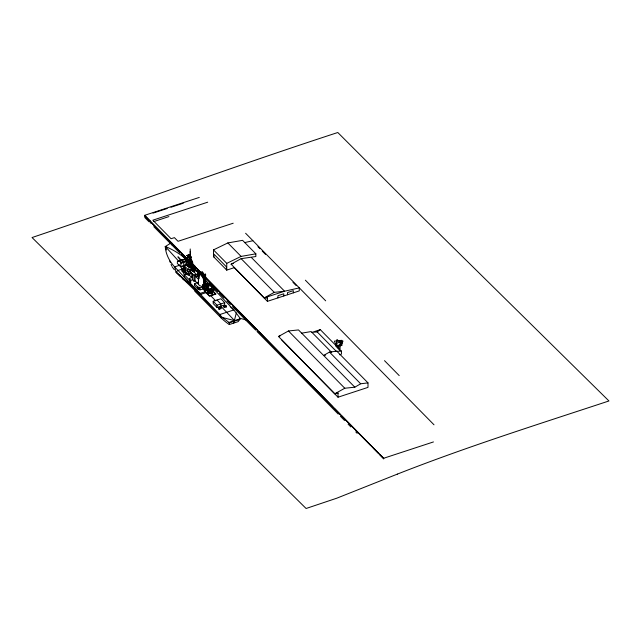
<?xml version="1.0" encoding="UTF-8"?>
<svg xmlns="http://www.w3.org/2000/svg" width="641" height="641" viewBox="0 0 641 641"><rect width="100%" height="100%" fill="white"/><g stroke="black" fill="none" stroke-linecap="round" stroke-linejoin="round"><path stroke-width="0.96" d="M199.223 278.234L194.071 271.904L192.637 265.767L192.877 266.993M213.197 301.278L213.181 303.514L216.979 307.44L224.679 304.916L224.695 302.68L220.905 298.754L213.197 301.278L216.995 305.204L216.979 307.44M218.477 307.928L219.078 309.307L221.105 308.642L221.105 307.896L220.496 307.263L218.477 307.928L219.078 309.307M220.488 308.009L220.496 307.263M223.693 306.214L224.302 307.592L226.329 306.935L226.329 306.19L225.72 305.549L223.693 306.214L224.302 307.592M225.72 305.549L226.329 306.935M190.048 256.68L190.217 254.509L189.512 256.849M193.718 266.92L190.561 256.6M188.734 268.435L189.031 257.105M204.391 284.588L204.679 275.406L202.612 272.241L200.016 271.648L199.447 272.345L198.085 283.859L199.431 285.477L201.827 286.455L203.501 286.439M192.516 267.257L192.124 270.871L192.741 266.832L193.558 267.722L192.388 266.944L192.124 270.871L193.935 271.944L193.518 267.441L193.806 269.957M192.556 267.097L192.637 265.879L193.221 266.368L192.981 267.529M180.145 261.224A1.667 0.673 71.8 0 1 180.45 260.47L181.587 260.102A1.915 0.769 71.8 0 1 182.22 260.35L183.719 262.137L183.759 266.199L180.962 267.121L177.349 263.443L177.349 262.137A1.667 0.673 71.8 0 1 177.653 261.392L184.424 259.172A1.915 0.769 71.8 0 1 185.017 259.437L186.515 261.224L186.555 265.286M239.798 319.394L238.172 321.63L229.294 324.538L229.486 322.768L239.798 319.394L240.423 318.689L233.845 309.94L204.791 279.676M192.5 271.255L192.893 267.642L193.935 271.944L193.294 267.81M192.637 266.96L192.797 265.831M189.247 256.12L189.247 255.366M190.217 257.201L190.201 251.264M207.428 291.102L207.235 292.08L209.647 293.346L212.475 292.424M207.428 291.471L207.235 292.456L208.085 293.314L211.322 293.522L212.475 292.793L212.668 291.439L211.818 290.581M187.797 257.898L188.19 256.24M198.085 283.859L198.213 283.234M236.329 312.904L233.733 323.088M341.709 344.794L342.55 341.236L337.134 343.015L336.293 346.565L340.804 345.082M185.401 265.494L188.262 256.176M205.248 280.117L208.445 283.362L208.878 286.976M208.165 285.293L208.445 283.362M189.848 271.6L187.725 271.383L184.368 267.97L184.672 265.086L190.89 263.05L192.172 263.291L195.529 266.696L195.529 268.819L194.768 269.989L194.736 269.084M184.368 267.97L184.672 265.086M336.709 344.201L335.876 345.932L341.365 344.521L343.023 341.06L341.188 341.525M194.768 269.989L194.768 267.866L195.529 266.696M192.308 270.117L189.848 270.919L191.411 272.505L189.055 274.845L191.771 277.609L189.327 278.41L190.706 280.341L190.706 282.745L189.984 282.977L184.207 277.032L184.207 274.636L187.036 274.484L188.23 275.117L189.848 274.58L189.848 269.476L192.308 268.667L192.228 270.486M188.478 254.814L188.67 254.397L188.414 254.773L189.904 255.999M189.904 255.647L189.712 256.063M196.066 271.528L197.732 270.198L199.696 272.169M211.875 292.312L212.211 290.149L211.169 288.819L207.436 290.044L207.436 291.711L209.078 292.977L211.875 292.312L212.211 290.149L209.078 291.174L207.436 290.044L211.169 288.819M190.217 248.972L190.337 257.321M205.545 274.084L205.577 283.498M207.436 291.711L208.037 291.126M209.014 289.708L209.743 289.748L212.86 293.217L210.657 291.399L210.833 292.657L212.62 295.14M320.292 329.642L311.943 332.383L317.191 331.91L320.292 329.642L341.445 351.14L341.445 354.144L339.586 354.753M165.338 246.521L171.524 242.675M204.511 279.981L203.662 280.261L202.989 277.769L199.527 272.898M281.679 339.946L338.015 397.212L367.998 387.38L367.998 382.877L336.797 351.164L329.466 352.069L323.633 355.483L325.524 355.162M354.834 387.196L298.498 329.931L288.45 330.972L278.49 336.485L334.818 393.758L344.778 388.238L354.834 387.196L360.667 383.783L367.998 382.877M231.089 264.196L241.128 258.66L255.855 256.528L255.855 253.828L242.594 240.343L227.843 242.931L213.493 249.886L213.493 256.64L226.754 270.117L234.285 267.65L267.425 301.342L299.267 290.902L299.267 287.905L284.572 291.214L264.228 297.889L231.089 264.196L233.484 263.411M251.432 257.53L284.572 291.214L274.268 292.352L264.228 297.889L267.425 298.105M205.505 283.306L204.936 283.61L205.2 284.444L206.666 284.484L207.355 283.739L205.505 283.306L206.666 284.484L206.666 285.309L205.2 285.269L204.936 284.436L205.505 284.131M226.754 270.117L226.754 263.363L241.104 256.408L255.855 253.828M181.403 266.776L184.56 265.743M180.466 260.47L181.587 260.102M153.768 221.602L168.904 216.586M199.279 197.42L144.537 215.368L175.77 247.298M153.039 213.124L167.189 208.485M170.971 207.243L183.238 203.221M207.692 202.195L152.822 220.192L171.067 238.732L174.408 237.635L178.014 241.304L233.196 223.212M144.537 215.368L150.146 221.065L150.347 223.18M187.076 255.471L189.247 254.757L191.571 257.281L189.399 257.994L187.076 255.471L189.399 257.994M187.076 255.631L189.247 254.757M189.399 257.834L191.571 257.281M177.653 261.392L178.823 261.007A1.915 0.769 71.8 0 1 179.424 261.264L185.017 259.437M179.424 261.264L180.642 262.506L186.235 260.671M180.962 267.121L180.962 263.363L186.555 261.528M179.985 265.142L174.632 266.888A72.289 44.413 1 0 1 165.258 246.424A72.289 43.748 2.4 0 1 188.895 262.217L189.848 263.78M186.219 263.09L188.895 262.217M191.355 264.869L190.113 263.603L186.579 264.765L187.821 266.488L188.574 266.239L190.233 267.93L192.268 267.257L190.601 265.118L191.355 264.869L190.601 265.574L192.268 267.257M192.308 268.667L188.35 264.18L186.579 265.222L187.821 266.488M187.821 266.023L188.574 265.783L190.233 267.93M181.683 268.739L182.629 269.701L183.198 269.516L183.198 271.728L182.629 271.912L181.683 270.943L181.683 268.739L185.001 267.65M183.743 268.595L177.886 270.518L176.075 272.121L180.225 276.343M190.233 267.465L192.268 266.8M183.198 269.516L183.839 270.165L185.626 269.581M183.839 270.165L183.839 270.63L185.626 270.045M184.744 274.701L183.647 273.587L183.647 271.391L185.161 270.895L188.518 274.757L185.537 273.443M193.133 268.403L194.768 267.866M193.133 269.845L194.768 269.308L196.322 270.887L197.124 270.63M183.647 271.391L185.297 273.066L186.811 272.569M186.811 273.026L185.297 273.523L185.297 273.066M190.609 272.762L194.015 275.157L194.015 281.215L195.064 280.87L197.099 282.937M194.015 275.157L198.934 273.539L198.934 277.008M199.728 273.186L202.612 272.241M199.96 273.995L202.997 272.994M198.285 275.47L199.912 274.941M195.064 280.87L195.064 274.813L195.89 276.736L198.71 275.814L197.885 273.883L197.885 275.614M201.098 275.173L204.175 274.164M202.043 276.271L204.679 275.406M184.207 274.636L189.984 280.582L192.572 279.74L194.015 281.215M202.989 277.769L204.455 277.289M204.872 290.974L202.876 288.947L199.896 289.924L199.183 289.195L198.285 289.492L194.479 285.622L194.479 283.642L198.454 282.344M202.876 288.947L202.876 284.628L204.383 284.131L205.761 285.533L205.24 285.702L205.24 284.564M194.479 283.642L197.676 286.896L199.896 287.945L202.876 286.968M206.634 285.734L208.878 285.005M197.676 287.913L198.285 288.538L199.183 288.242L197.676 287.913L197.676 286.896M205.889 286.359L206.923 286.014L206.923 284.876L205.889 285.221L205.889 286.359L205.24 285.702M203.309 285.069L205.713 286.944L207.892 286.231L208.437 289.131L206.266 289.844L203.309 287.408L202.876 284.628M206.266 289.844L206.266 289.243L208.437 288.53M207.724 287.841L209.11 289.251L210.769 288.714L215.785 294.107L209.455 296.174L204.447 291.078L206.098 290.541L204.479 288.891L205.184 290.958M207.98 290.325L211.514 289.163M229.486 322.768L222.347 317.487L174.632 266.888L176.075 272.121L200.12 293.426L205.537 291.647M211.266 289.772L213.974 288.883L210.857 286.471M206.49 292.504L200.425 294.491L176.075 272.121L219.591 314.611L221.025 317.816A78.787 45.487 0 0 0 229.294 324.538M209.078 292.977L209.078 291.174L209.791 291.495L214.286 289.948M204.447 290.782L209.455 295.878L215.785 293.81M216.995 305.204L224.695 302.68M219.086 308.561L221.105 307.896M224.31 306.847L226.329 306.19M219.591 314.611L233.845 309.94L230.167 306.638M228.677 322.543L240.423 318.689M278.49 336.485L280.085 335.964M204.295 276.007L383.59 458.283L433.452 441.937M204.992 277.265L383.791 458.764L379.592 454.493M184.424 259.172L183.246 259.557A1.667 0.673 71.8 0 0 182.973 259.942M244.461 242.627L252.858 240.728M301.679 333.16L311.141 331.565L331.726 352.494M336.597 346.084L342.014 345.427L339.722 340.499L334.306 341.148L336.213 345.259M338.015 393.414L334.818 393.758L338.015 392.709L338.015 397.212M341.445 351.14L336.293 351.332L317.191 331.91M205.577 274.116L205.577 283.378M184.368 265.847L187.725 269.252L189.848 269.476M222.347 317.487L234.55 320.612L220.833 306.182L220.849 303.946L217.051 300.012M189.095 256.168L189.111 255.326M240.319 318.361L248.115 320.556M194.503 269.356L196.442 271.303M150.146 221.065L200.785 272.449M150.146 221.61L191.683 263.739M153.776 226.642L179.977 253.195M305.372 280.189L325.684 300.837M384.512 360.651L399.223 375.602M245.607 233.268L434.013 424.807M257.922 246.689L259.909 248.7M262.233 251.072L265.542 254.429M292.953 282.296L296.262 285.662M338.224 346.917L340.067 348.792L340.067 342.534L336.99 339.41L336.99 341.196M336.789 347.222L340.099 350.587M227.843 242.931L241.104 256.408M241.128 258.66L274.268 292.352M329.466 352.069L360.667 383.783M213.493 249.886L226.754 263.363M288.45 330.972L344.778 388.238M188.478 254.453L189.712 255.711M200.088 271.624L203.357 275.838L204.287 284.644M177.172 248.716L181.379 252.995M183.478 255.126L187.685 259.397M196.082 267.946L199.591 271.504M205.192 277.2L219.198 291.439M221.297 293.578L257.017 329.891M259.124 332.022L294.844 368.335M296.943 370.474L332.663 406.787M334.762 408.926L340.371 414.623M341.773 416.041L370.482 445.239M373.286 448.083L378.19 453.067M145.539 216.658L150.347 221.546M195.184 267.297L200.088 272.281M148.976 221.778L144.858 217.595L144.858 215.961M181.379 254.621L186.283 259.605M196.787 270.286L198.886 272.425M209.391 283.106L217.796 291.647M219.198 293.073L224.102 298.057M226.906 300.901L230.407 304.459M232.507 306.598L255.623 330.099M257.017 331.517L338.264 414.11M340.371 416.249L344.57 420.52M348.071 424.086L350.875 426.93M355.779 431.914L357.181 433.34M191.355 265.326L190.113 263.603M198.934 273.539L197.484 272.072L198.285 271.808L198.285 273.643M208.445 284.38L209.054 285.958M187.781 264.068L188.35 264.637M206.971 284.171L207.235 285.005L206.41 285.045L206.41 286.19L207.355 289.492M206.594 284.916L207.892 286.231M215.785 294.107L210.769 288.714M206.282 285.365L206.923 286.014M208.037 288.45L209.11 289.251M195.89 276.736L198.454 279.348L198.454 281.343M183.759 266.199L183.062 265.494L183.062 266.344M203.309 287.408L206.098 290.245M178.767 264.685L179.664 265.598M183.839 270.63L184.696 271.504M182.3 278.45L183.679 279.853M194.744 291.102L221.025 317.816M200.12 293.426L189.984 282.977L189.984 280.582M210.12 295.084L215.656 300.813M178.462 260.927L165.258 246.424L166.468 249.958M181.403 259.877L182.148 260.791M181.619 260.607C179.953 259.012 177.381 255.839 177.95 256.905L180.201 259.677M180.706 260.102L181.267 260.791M182.893 266.063L184.584 268.315M172.117 266.744L174.376 269.813M180.642 262.506L180.962 263.363M193.101 266.135L193.342 267.682L192.637 265.767L192.564 270.374M169.705 261.063L170.394 262.682M171.083 264.308L171.772 265.927M193.911 270.79L194.199 271.856M205.713 286.944L206.266 289.243M189.928 257.706L190.97 263.579M202.284 272L202.548 273.819M193.237 267.898L193.534 270.414M203.662 280.261L204.142 284.668M383.59 458.283L383.59 458.828M293.338 292.849L293.338 290.653L287.521 292.56L287.521 294.756M283.779 295.982L283.779 293.794L277.954 295.701L277.954 297.889M267.425 296.839L267.425 301.342M226.409 269.765L226.409 266.824L213.95 254.156L213.95 257.097M209.791 291.495L209.791 292.993M204.423 285.63L204.423 287.969M199.896 287.945L199.896 289.924M199.183 287.224L199.183 289.195M198.285 288.538L198.285 289.492M192.572 273.683L192.572 279.74M191.771 273.947L191.771 277.609M188.574 265.783L188.574 266.239M188.518 271.119L188.518 274.757M187.725 269.252L187.725 271.383M185.161 268.507L185.161 270.895M182.629 269.701L182.629 271.912M172.269 245.367L172.076 243.251M188.774 263.523C183.454 254.301 192.54 265.222 187.276 259.765L188.774 263.523M336.829 340.748L335.98 346.036L341.028 345.643L341.885 340.347L336.829 340.748M397.372 474.108L336.685 498.233L306.094 508.489L32.05 237.539C134.193 203.181 235.327 165.899 337.799 132.511L419.494 214.254L608.95 400.962C538.087 424.35 466.84 446.753 397.372 474.108M190.481 257.474L188.158 255.11L190.481 257.474M191.691 260.23C185.081 253.219 197.981 269.613 190.201 258.804L191.691 260.23"/></g></svg>
